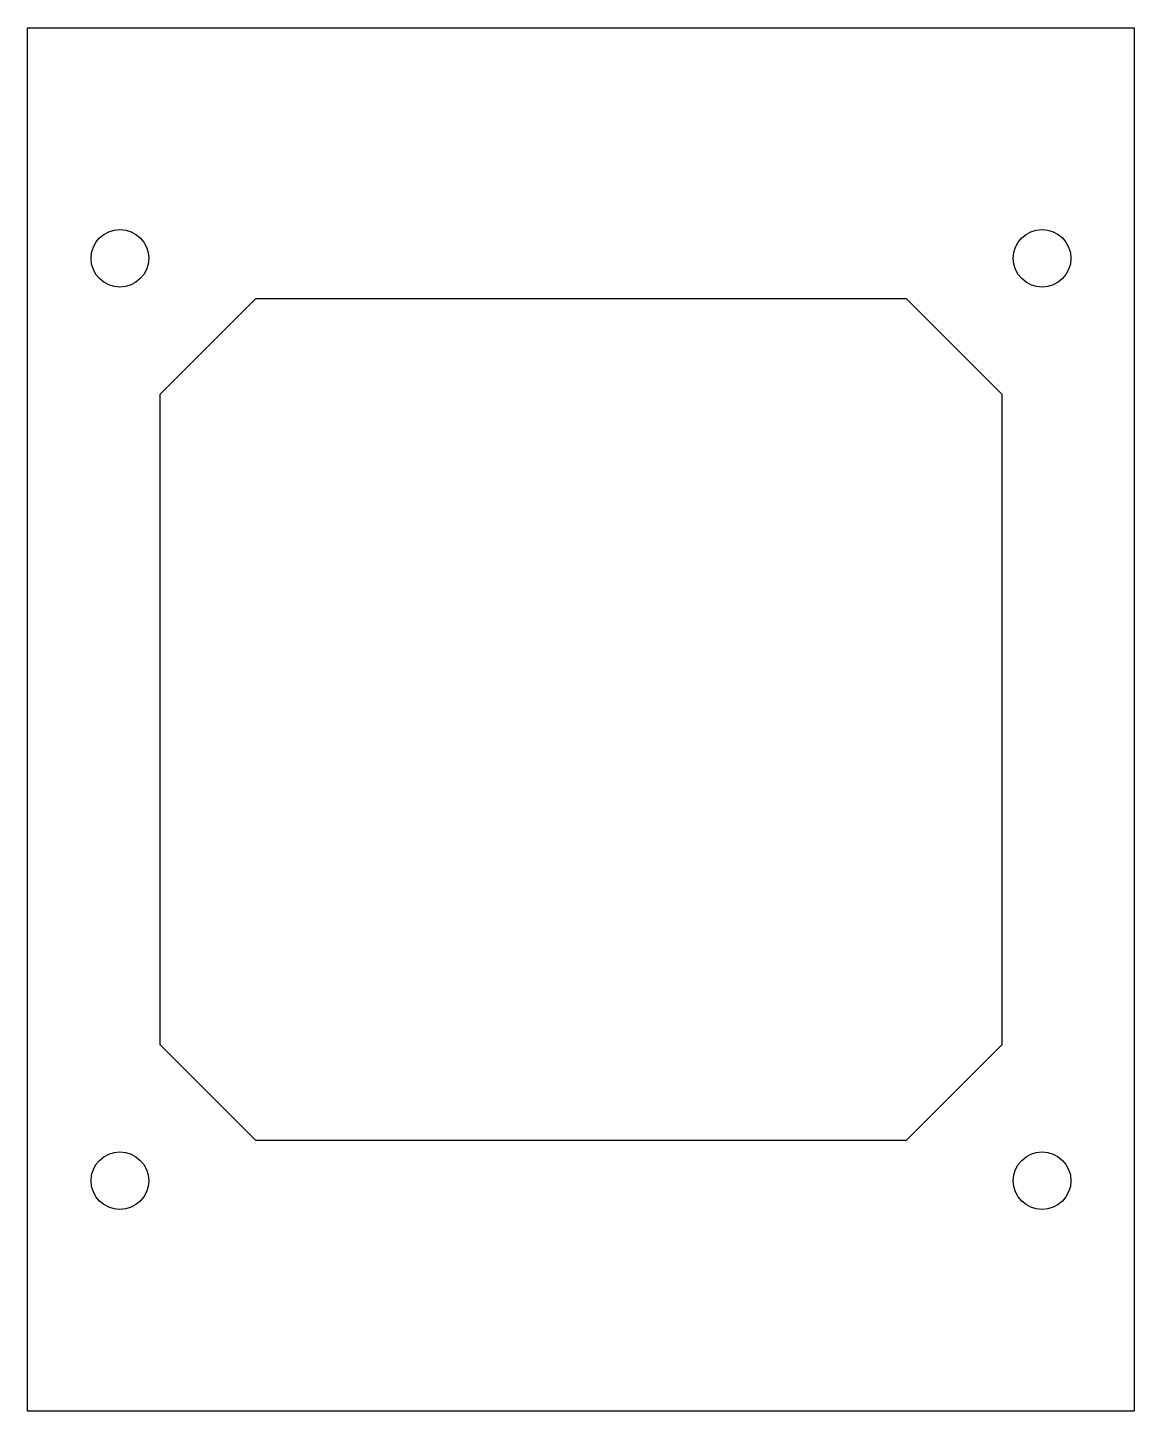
# Model space of a CAD drawing. Header units: inches. Extents: x 103.19 to 109.19, y -118.88 to -111.38.
import ezdxf

# ---------------------------------------------------------------- set-up
doc = ezdxf.new("R2010")
doc.units = ezdxf.units.IN
doc.header["$MEASUREMENT"] = 0
doc.layers.add('access door', color=7, linetype='Continuous')

msp = doc.modelspace()

# ---------------------------------------------------------------- linework, layer by layer
at = {"layer": 'access door', "elevation": 58.3988}
for points in [[(103.1858, -118.8762), (103.1858, -111.3762), (109.1858, -111.3762), (109.1858, -118.8762)], [(104.4229, -112.8449), (107.9488, -112.8449), (108.4671, -113.3632), (108.4671, -116.8891), (107.9488, -117.4074), (104.4229, -117.4074), (103.9046, -116.8891), (103.9046, -113.3632)]]:
    msp.add_lwpolyline(points, close=True, dxfattribs=at)
at = {"layer": 'access door'}
for centre in [(103.6858, -112.6262, 58.3988), (108.6858, -112.6262, 58.3988), (103.6858, -117.6262, 58.3988), (108.6858, -117.6262, 58.3988)]:
    msp.add_circle(centre, 0.1562, dxfattribs=at)

doc.saveas('drawing.dxf')
